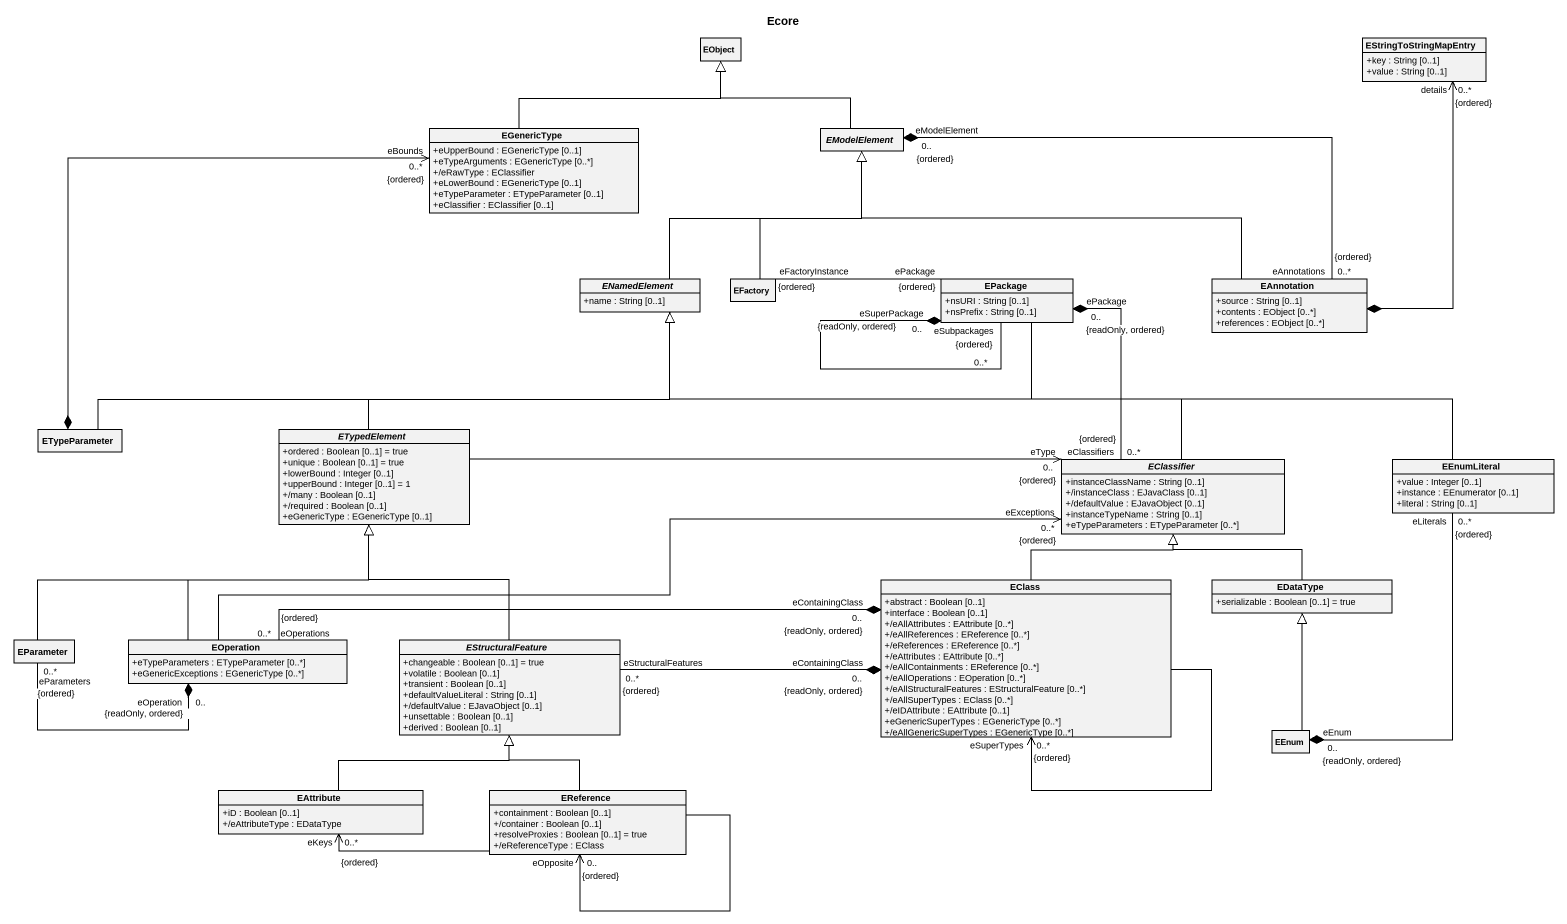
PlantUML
@startuml
title Ecore
hide circle
hide empty members
skinparam classAttributeIconSize 0
class EObject
class EStringToStringMapEntry {
  +key : String [0..1]
  +value : String [0..1]
}
class EGenericType {
  +eUpperBound : EGenericType [0..1]
  +eTypeArguments : EGenericType [0..*]
  +/eRawType : EClassifier
  +eLowerBound : EGenericType [0..1]
  +eTypeParameter : ETypeParameter [0..1]
  +eClassifier : EClassifier [0..1]
}
abstract class EModelElement
abstract class ENamedElement {
  +name : String [0..1]
}
class EFactory
class EPackage {
  +nsURI : String [0..1]
  +nsPrefix : String [0..1]
}
class EAnnotation {
  +source : String [0..1]
  +contents : EObject [0..*]
  +references : EObject [0..*]
}
class ETypeParameter
abstract class ETypedElement {
  +ordered : Boolean [0..1] = true
  +unique : Boolean [0..1] = true
  +lowerBound : Integer [0..1]
  +upperBound : Integer [0..1] = 1
  +/many : Boolean [0..1]
  +/required : Boolean [0..1]
  +eGenericType : EGenericType [0..1]
}
abstract class EClassifier {
  +instanceClassName : String [0..1]
  +/instanceClass : EJavaClass [0..1]
  +/defaultValue : EJavaObject [0..1]
  +instanceTypeName : String [0..1]
  +eTypeParameters : ETypeParameter [0..*]
}
class EEnumLiteral {
  +value : Integer [0..1]
  +instance : EEnumerator [0..1]
  +literal : String [0..1]
}
class EClass {
  +abstract : Boolean [0..1]
  +interface : Boolean [0..1]
  +/eAllAttributes : EAttribute [0..*]
  +/eAllReferences : EReference [0..*]
  +/eReferences : EReference [0..*]
  +/eAttributes : EAttribute [0..*]
  +/eAllContainments : EReference [0..*]
  +/eAllOperations : EOperation [0..*]
  +/eAllStructuralFeatures : EStructuralFeature [0..*]
  +/eAllSuperTypes : EClass [0..*]
  +/eIDAttribute : EAttribute [0..1]
  +eGenericSuperTypes : EGenericType [0..*]
  +/eAllGenericSuperTypes : EGenericType [0..*]
}
class EDataType {
  +serializable : Boolean [0..1] = true
}
class EParameter
class EOperation {
  +eTypeParameters : ETypeParameter [0..*]
  +eGenericExceptions : EGenericType [0..*]
}
abstract class EStructuralFeature {
  +changeable : Boolean [0..1] = true
  +volatile : Boolean [0..1]
  +transient : Boolean [0..1]
  +defaultValueLiteral : String [0..1]
  +/defaultValue : EJavaObject [0..1]
  +unsettable : Boolean [0..1]
  +derived : Boolean [0..1]
}
class EEnum
class EAttribute {
  +iD : Boolean [0..1]
  +/eAttributeType : EDataType
}
class EReference {
  +containment : Boolean [0..1]
  +/container : Boolean [0..1]
  +resolveProxies : Boolean [0..1] = true
  +/eReferenceType : EClass
}
EStringToStringMapEntry "details\n0..*\n{ordered}" <--* EAnnotation
EGenericType -up-|> EObject
EGenericType "eBounds\n0..*\n{ordered}" <-left-* ETypeParameter
EModelElement -up-|> EObject
ENamedElement -up-|> EModelElement
EFactory -up-|> EModelElement
EFactory "eFactoryInstance\n{ordered}" -right- "ePackage\n{ordered}" EPackage
EPackage -left-|> ENamedElement
EPackage "eSuperPackage\n0..\n{readOnly, ordered}" *-- "eSubpackages\n0..*\n{ordered}" EPackage
EAnnotation "eAnnotations\n0..*\n{ordered}" -left-* "eModelElement\n0..\n{ordered}" EModelElement
EAnnotation -left-|> EModelElement
ETypeParameter -right-|> ENamedElement
ETypedElement -up-|> ENamedElement
EClassifier -left-|> ENamedElement
EClassifier "eClassifiers\n0..*\n{ordered}" -up-* "ePackage\n0..\n{readOnly, ordered}" EPackage
EClassifier "eType\n0..\n{ordered}" <-left- ETypedElement
EClassifier "eExceptions\n0..*\n{ordered}" <-left- EOperation
EEnumLiteral -left-|> ENamedElement
EClass -up-|> EClassifier
EClass "eSuperTypes\n0..*\n{ordered}" <-- EClass
EClass "eContainingClass\n0..\n{readOnly, ordered}" *-left- "eOperations\n0..*\n{ordered}" EOperation
EClass "eContainingClass\n0..\n{readOnly, ordered}" *-left- "eStructuralFeatures\n0..*\n{ordered}" EStructuralFeature
EDataType -up-|> EClassifier
EParameter -right-|> ETypedElement
EOperation -up-|> ETypedElement
EOperation "eOperation\n0..\n{readOnly, ordered}" *-left- "eParameters\n0..*\n{ordered}" EParameter
EStructuralFeature -up-|> ETypedElement
EEnum "eEnum\n0..\n{readOnly, ordered}" *-up- "eLiterals\n0..*\n{ordered}" EEnumLiteral
EEnum -up-|> EDataType
EAttribute -up-|> EStructuralFeature
EAttribute "eKeys\n0..*\n{ordered}" <-right- EReference
EReference -up-|> EStructuralFeature
EReference "eOpposite\n0..\n{ordered}" <-- EReference
@enduml
